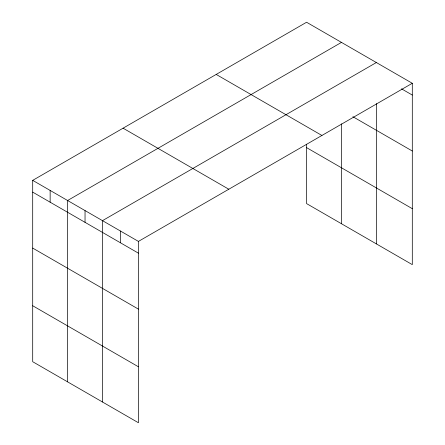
<?xml version="1.0" encoding="UTF-8"?>
<svg xmlns="http://www.w3.org/2000/svg" width="445" height="445" viewBox="0 0 445 445"><rect width="100%" height="100%" fill="white"/><g stroke="black" fill="none" stroke-linecap="round" stroke-linejoin="round"><path stroke-width="0.67" d="M32.702 180.364L138.428 241.407L138.428 422.75L32.702 361.713L32.702 180.364L306.572 22.25L412.298 83.287L412.298 264.636L306.572 203.593L306.572 144.197M341.46 42.392L67.59 200.511L67.59 381.855M376.348 62.539L102.484 220.653L102.484 401.996M138.428 241.407L412.298 83.287M401.512 88.828L412.298 95.052M352.891 116.712L412.298 151.011M216.192 74.426L321.919 135.469M306.572 147.629L412.298 208.672M123.081 128.188L228.808 189.231M32.702 192.129L138.428 253.166M32.702 248.088L138.428 309.13M32.702 305.748L138.428 366.786M376.348 103.646L376.348 243.882M341.46 123.843L341.46 223.735M120.456 231.027L120.456 242.792M85.04 210.58L85.04 222.344M50.146 190.438L50.146 202.197"/></g></svg>
